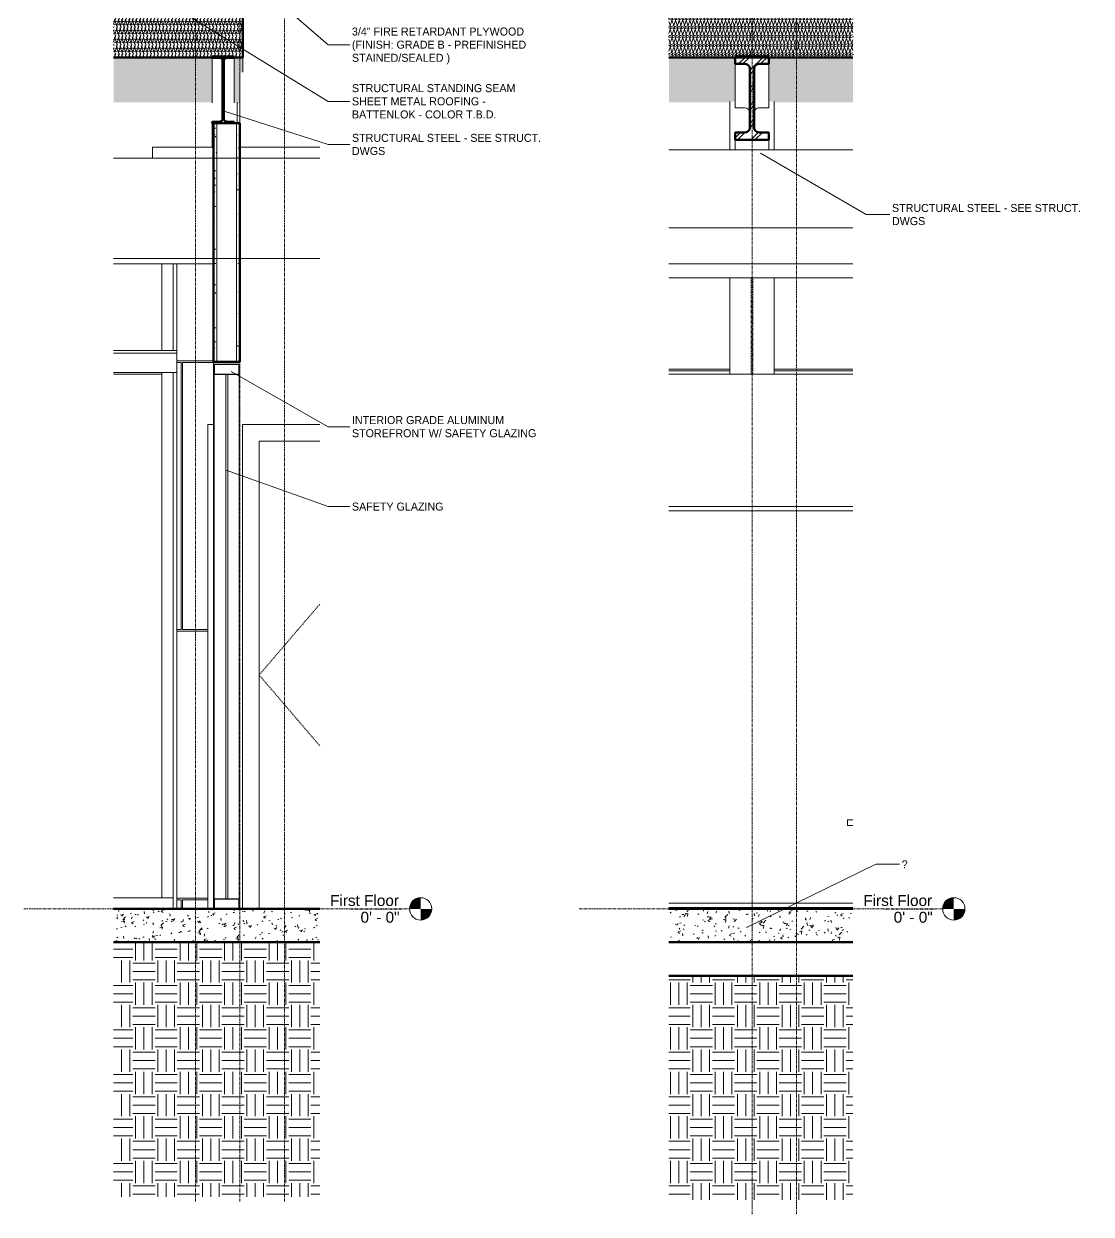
# Model space of a CAD drawing. Header units: inches. Extents: x -22111 to -21587, y -55 to 308.
# Drawn here: x -21890.5 to -21698.9, y -54.8 to 159 of the extents above; entities that cross this region are included whole.
import ezdxf

# ---------------------------------------------------------------- set-up
doc = ezdxf.new("R2010")
doc.units = ezdxf.units.IN
doc.header["$MEASUREMENT"] = 0
for name, pattern in [('Dash 1_16_', [0.125, 0.0625, -0.0625]), ('Grid Line 1_2_', [0.875, 0.5, -0.125, 0.125, -0.125]), ('Hidden 1_8_', [0.1875, 0.125, -0.0625])]:
    doc.linetypes.add(name, pattern=pattern)
for name, color, linetype, lineweight in [('A-ANNO-IDEN', 131, 'Continuous', 9), ('A-CLNG', 13, 'Continuous', 18), ('A-CLNG-PATT', 13, 'Continuous', 70), ('A-DOOR', 31, 'Continuous', 18), ('A-DOOR-FRAM', 31, 'Continuous', 9), ('A-FLOR', 192, 'Continuous', 18), ('A-FLOR-LEVL', 51, 'Continuous', 9), ('A-FLOR-PATT', 8, 'Continuous', 70), ('A-GLAZ-CURT', 52, 'Continuous', 9), ('A-GLAZ-CWMG', 51, 'Continuous', 9), ('A-WALL', 113, 'Continuous', 18), ('A-WALL-PATT', 111, 'Continuous', 70), ('C-TOPO', 7, 'Continuous', 9), ('I-FURN', 30, 'Continuous', 9), ('I-WALL', 2, 'Continuous', 18), ('M-HVAC-DUCT', 70, 'Continuous', 9), ('Q-SPCQ', 91, 'Continuous', 9), ('S-BEAM', 12, 'Continuous', 9), ('S-COLS', 52, 'Continuous', 9), ('S-GRID', 1, 'Continuous', 9)]:
    doc.layers.add(name, color=color, linetype=linetype, lineweight=lineweight)
doc.styles.add('Arial', font='arial.ttf', dxfattribs={"height": 1.967066})
doc.styles.add('Century Gothic', font='GOTHIC.TTF', dxfattribs={"height": 1.437112})
pattern_1 = [(0, (-27038.968, 67.247), (5.12, 1.28), [0.211, -3.629, 0.211, -3.629, -20.48]), (0, (-27038.968, 67.247), (5.12, 1.28), [-7.68, 0.211, -7.469, 0.211, -3.629, -8.96]), (0, (-27038.968, 67.247), (5.12, 1.28), [-19.2, 0.211, -2.349, 0.211, -6.189]), (120, (-27037.048, 67.887), (-3.66851252, 3.79405007), [0.211, -3.629, 0.211, -3.629, -20.48]), (120, (-27037.048, 67.887), (-3.66851252, 3.79405007), [-7.68, 0.211, -7.469, 0.211, -3.629, -8.96]), (120, (-27037.048, 67.887), (-3.66851252, 3.79405007), [-19.2, 0.211, -2.349, 0.211, -6.189]), (240, (-27036.408, 70.447), (-1.45148748, -5.07405007), [0.211, -3.629, 0.211, -3.629, -20.48]), (240, (-27036.408, 70.447), (-1.45148748, -5.07405007), [-7.68, 0.211, -7.469, 0.211, -3.629, -8.96]), (240, (-27036.408, 70.447), (-1.45148748, -5.07405007), [-19.2, 0.211, -2.349, 0.211, -6.189])]

# ---------------------------------------------------------------- blocks, each defined once
blk = doc.blocks.new('Struct_Xcel_Sports Complex_rvt-2-Wall Section - One Story - Parapet _ GL E-3')
at = {"layer": 'A-FLOR-PATT', "lineweight": 9}
h = blk.add_hatch(dxfattribs=at)
h.set_pattern_fill('FP_13', style=0, pattern_type=2)
h.set_pattern_definition([(50, (-27038.968, 67.247), (4.5907054, -0.4018678), [0.48, -5.28]), (355, (-27038.968, 67.247), (-0.887837, 4.8136977), [0.384, -4.224]), (100.451, (-27038.586, 67.214), (3.7019703, 4.4127226), [0.408, -4.487]), (46.184, (-27038.968, 68.527), (6.8306586, -1.059043), [0.72, -7.92]), (96.636, (-27038.399, 68.439), (5.981664, 6.234015), [0.612, -6.731]), (351.184, (-27038.968, 68.527), (5.982082, 6.233824), [0.576, -6.336]), (21, (-27038.328, 68.207), (3.820292, -2.5770996), [0.48, -5.28]), (326, (-27038.328, 68.207), (1.557207, 4.640587), [0.384, -4.224]), (71.451, (-27038.01, 67.993), (5.3771466, 2.0647033), [0.408, -4.487]), (37.5, (-27038.968, 67.247), (0.07797216, 2.1307863), [0.211, -3.962, 0.211, -4.077, -4.24]), (37.5, (-27038.968, 67.247), (0.07797216, 2.1307863), [-8.461, 0.211, -4.029]), (7.5, (-27038.968, 67.247), (1.683907, 2.5243905), [0.211, -2.234, 0.211, -3.866, -1.616]), (7.5, (-27038.968, 67.247), (1.683907, 2.5243905), [-6.522, 0.211, -1.405]), (327.5, (-27040.396, 67.247), (3.4165268, -0.1442966), [0.211, -1.389, 0.211, -4.781, -6.624]), (327.5, (-27040.396, 67.247), (3.4165268, -0.1442966), [-6.592, 0.211, -6.413]), (317.5, (-27041.036, 67.247), (3.7324632, 0.6407147), [0.211, -1.869, 0.211, -3.104, -4.704]), (317.5, (-27041.036, 67.247), (3.7324632, 0.6407147), [-5.395, 0.211, -4.493])])
h.paths.add_polyline_path([(-22785.06, -6), (-22785.06, 0), (-22822.07, 0), (-22822.07, -6)], flags=0)
at = {"layer": 'A-FLOR', "color": 250, "lineweight": 70}
for p, q in [((-22785.06, 0), (-22822.07, 0)), ((-22822.07, -6), (-22785.06, -6))]:
    blk.add_line(p, q, dxfattribs=at)
blk = doc.blocks.new('Girt_C - 8_D-1472944-Wall Section - One Story - Parapet _ GL E-3')
at = {"layer": 'S-BEAM'}
for p, q in [((-22810.7, 100.3), (-22822.07, 100.3)), ((-22810.7, 99.82), (-22822.07, 99.82)), ((-22822.07, 96.32), (-22810.7, 96.32))]:
    blk.add_line(p, q, dxfattribs=at)
blk = doc.blocks.new('W-Wide Flange - W12X19-1472862-Wall Section - One Story - Parapet _ GL E-3')
at = {"layer": 'S-BEAM'}
for p, q in [((-22799.89, 144.86), (-22799.89, 144.55)), ((-22799.89, 144.55), (-22799.89, 141.1))]:
    blk.add_line(p, q, dxfattribs=at)
blk = doc.blocks.new('W-Wide Flange - W12X16-1341241-Wall Section - One Story - Parapet _ GL E-3')
at = {"layer": 'S-BEAM'}
h = blk.add_hatch(dxfattribs=at)
h.set_pattern_fill('FP_12', color=256, style=0, pattern_type=2)
h.set_pattern_definition([(45, (-27038.968, 67.247), (-1.5839192, 1.5839192), []), (45, (-27038.968, 69.647), (-1.5839192, 1.5839192), [])])
h.paths.add_polyline_path([(-22803.56, 141.1), (-22800.4, 141.1), (-22800.4, 141.36), (-22801.73, 141.36), (-22801.85, 141.38), (-22801.97, 141.42), (-22802.07, 141.48), (-22802.16, 141.57), (-22802.23, 141.67), (-22802.27, 141.79), (-22802.28, 141.91), (-22802.28, 152.3), (-22802.27, 152.42), (-22802.23, 152.53), (-22802.16, 152.64), (-22802.07, 152.72), (-22801.97, 152.79), (-22801.85, 152.83), (-22801.73, 152.84), (-22800.4, 152.84), (-22800.4, 153.11), (-22804.39, 153.11), (-22804.39, 152.84), (-22803.05, 152.84), (-22802.93, 152.83), (-22802.81, 152.79), (-22802.71, 152.72), (-22802.62, 152.64), (-22802.55, 152.53), (-22802.51, 152.42), (-22802.5, 152.3), (-22802.5, 141.91), (-22802.51, 141.79), (-22802.55, 141.67), (-22802.62, 141.57), (-22802.71, 141.48), (-22802.81, 141.42), (-22802.93, 141.38), (-22803.05, 141.36), (-22804.39, 141.36), (-22804.39, 141.1)], flags=0)
at = {"layer": 'S-BEAM', "lineweight": 50}
for p, q in [((-22800.4, 153.11), (-22804.39, 153.11)), ((-22804.39, 153.11), (-22804.39, 152.84)), ((-22804.39, 152.84), (-22803.05, 152.84)), ((-22802.5, 152.3), (-22802.5, 141.91)), ((-22802.28, 141.91), (-22802.28, 152.3)), ((-22801.73, 152.84), (-22800.4, 152.84)), ((-22800.4, 152.84), (-22800.4, 153.11)), ((-22803.05, 141.36), (-22804.39, 141.36)), ((-22804.39, 141.36), (-22804.39, 141.1)), ((-22800.4, 141.36), (-22801.73, 141.36)), ((-22800.4, 141.1), (-22800.4, 141.36)), ((-22804.39, 141.1), (-22800.4, 141.1))]:
    blk.add_line(p, q, dxfattribs=at)
at = {"layer": 'S-BEAM'}
for p, q in [((-22804.39, 144.78), (-22804.39, 152.84)), ((-22800.4, 144.78), (-22800.4, 152.84)), ((-22804.39, 136.82), (-22804.39, 141.1))]:
    blk.add_line(p, q, dxfattribs=at)
at = {"layer": 'S-BEAM', "lineweight": 50, "flags": 128}
for points in [[(-22803.05, 152.84), (-22802.93, 152.83), (-22802.81, 152.79), (-22802.71, 152.72), (-22802.62, 152.64), (-22802.55, 152.53), (-22802.51, 152.42), (-22802.5, 152.3)], [(-22802.28, 152.3), (-22802.27, 152.42), (-22802.23, 152.53), (-22802.16, 152.64), (-22802.07, 152.72), (-22801.97, 152.79), (-22801.85, 152.83), (-22801.73, 152.84)], [(-22802.5, 141.91), (-22802.51, 141.79), (-22802.55, 141.67), (-22802.62, 141.57), (-22802.71, 141.48), (-22802.81, 141.42), (-22802.93, 141.38), (-22803.05, 141.36)], [(-22801.73, 141.36), (-22801.85, 141.38), (-22801.97, 141.42), (-22802.07, 141.48), (-22802.16, 141.57), (-22802.23, 141.67), (-22802.27, 141.79), (-22802.28, 141.91)]]:
    blk.add_lwpolyline(points, dxfattribs=at)
blk = doc.blocks.new('Rectangular Mullion - Exterior 2_ x 4_5_-1354580-Wall Section - One Story - Parapet _ GL E-3')
at = {"layer": 'A-GLAZ-CWMG'}
for q in [(-22822.07, 2), (-22811.39, 0)]:
    blk.add_line((-22811.39, 2), q, dxfattribs=at)
blk = doc.blocks.new('Rectangular Mullion - Exterior 2_ x 4_5_-1142379-Wall Section - One Story - Parapet _ GL E-3')
at = {"layer": 'A-GLAZ-CWMG'}
for p, q in [((-22813.39, 96.32), (-22813.39, 2)), ((-22811.39, 2), (-22811.39, 96.32)), ((-22811.39, 2), (-22813.39, 2))]:
    blk.add_line(p, q, dxfattribs=at)
blk = doc.blocks.new('Rectangular Mullion - Exterior 2_ x 4_5_-1142380-Wall Section - One Story - Parapet _ GL E-3')
at = {"layer": 'A-GLAZ-CWMG'}
for p, q in [((-22813.39, 115.82), (-22813.39, 100.3)), ((-22811.39, 100.3), (-22811.39, 115.82))]:
    blk.add_line(p, q, dxfattribs=at)
blk = doc.blocks.new('Rectangular Mullion - Exterior 2_ x 4_5_-1354582-Wall Section - One Story - Parapet _ GL E-3')
at = {"layer": 'A-GLAZ-CWMG'}
for p in [(-22813.39, 96.32), (-22822.07, 96)]:
    blk.add_line(p, (-22813.39, 96), dxfattribs=at)
blk = doc.blocks.new('Rectangular Mullion - Interior 1_75_ x 4_5_-1214729-Wall Section - One Story - Parapet _ GL E-3')
at = {"layer": 'A-GLAZ-CWMG', "lineweight": 30}
for p, q in [((-22799.52, 97.75), (-22804.02, 97.75)), ((-22804.02, 97.75), (-22804.02, 96)), ((-22799.52, 96), (-22799.52, 97.75)), ((-22804.02, 96), (-22799.52, 96))]:
    blk.add_line(p, q, dxfattribs=at)
blk = doc.blocks.new('Rectangular Mullion - Interior 1_75_ x 4_5_-1220285-Wall Section - One Story - Parapet _ GL E-3')
at = {"layer": 'A-GLAZ-CWMG'}
for p, q in [((-22804.02, 96), (-22804.02, 1.75)), ((-22799.52, 96), (-22799.52, 1.75))]:
    blk.add_line(p, q, dxfattribs=at)
blk = doc.blocks.new('Single-Flush - 36_ x 84_-1318898-Wall Section - One Story - Parapet _ GL E-3')
at = {"layer": 'A-DOOR', "linetype": 'Dash 1_16_', "lineweight": 9}
for p in [(-22785.06, 54.71), (-22785.06, 29.29)]:
    blk.add_line(p, (-22795.95, 42), dxfattribs=at)
at = {"layer": 'A-DOOR-FRAM'}
for p, q in [((-22785.06, 87), (-22798.95, 87)), ((-22798.95, 87), (-22798.95, 0)), ((-22795.95, 0), (-22795.95, 84)), ((-22795.95, 84), (-22785.06, 84))]:
    blk.add_line(p, q, dxfattribs=at)
blk = doc.blocks.new('System Panel - Interior Glazing-1220306-Wall Section - One Story - Parapet _ GL E-3')
at = {"layer": 'A-GLAZ-CURT', "lineweight": 18}
for p, q in [((-22801.58, 96), (-22801.95, 96)), ((-22801.95, 96), (-22801.95, 1.75)), ((-22801.58, 1.75), (-22801.58, 96)), ((-22801.95, 1.75), (-22801.58, 1.75))]:
    blk.add_line(p, q, dxfattribs=at)
blk = doc.blocks.new('Rectangular Mullion - Interior 1_75_ x 4_5_-1314717-Wall Section - One Story - Parapet _ GL E-3')
at = {"layer": 'A-GLAZ-CWMG', "lineweight": 30}
for p, q in [((-22799.52, 1.75), (-22804.02, 1.75)), ((-22804.02, 1.75), (-22804.02, 0)), ((-22804.02, 0), (-22799.52, 0)), ((-22799.52, 0), (-22799.52, 1.75))]:
    blk.add_line(p, q, dxfattribs=at)
blk = doc.blocks.new('Single-Flush - 36_ x 84_-1318930-Wall Section - One Story - Parapet _ GL E-3')
at = {"layer": 'A-DOOR-FRAM'}
for p, q in [((-22805.14, 0), (-22805.14, 87)), ((-22805.14, 87), (-22804.14, 87))]:
    blk.add_line(p, q, dxfattribs=at)
blk = doc.blocks.new('Furniture 5 - Furniture 1-2367-Wall Section - One Story - Parapet - Exposed Structure _2_')
at = {"layer": 'I-FURN', "color": 7}
for p, q in [((-25674.27, 16), (-25673.28, 16)), ((-25674.27, 16), (-25674.27, 15)), ((-25673.28, 15), (-25674.27, 15))]:
    blk.add_line(p, q, dxfattribs=at)
blk = doc.blocks.new('Bradley-Washroom_Accessories-Mirrors-780_Custom - Bradley-Washroom_Accessories-Mirrors-780_Custom-177612-Wall Section - One Story - Parapet - Exposed Structure _2_')
at = {"layer": 'Q-SPCQ', "color": 7}
for p, q in [((-25673.28, 72.25), (-25706.32, 72.25)), ((-25706.32, 71.5), (-25673.28, 71.5)), ((-25673.28, 1), (-25706.32, 1)), ((-25706.32, 0.25), (-25673.28, 0.25))]:
    blk.add_line(p, q, dxfattribs=at)
blk = doc.blocks.new('Locker Rooms and Restrooms_rvt-3-Wall Section - One Story - Parapet - Exposed Structure _2_')
at = {"layer": 'A-FLOR', "color": 250, "lineweight": 70}
for p, q in [((-25673.28, 0), (-25706.32, 0)), ((-25706.32, -12), (-25673.28, -12))]:
    blk.add_line(p, q, dxfattribs=at)
at = {"layer": 'I-WALL', "color": 10}
blk.add_line((-25673.28, 96), (-25706.32, 96), dxfattribs=at)
at = {"color": 10, "lineweight": 18}
for name in ['Bradley-Washroom_Accessories-Mirrors-780_Custom - Bradley-Washroom_Accessories-Mirrors-780_Custom-177612-Wall Section - One Story - Parapet - Exposed Structure _2_', 'Furniture 5 - Furniture 1-2367-Wall Section - One Story - Parapet - Exposed Structure _2_']:
    blk.add_blockref(name, (0, 0), dxfattribs=at)
blk = doc.blocks.new('Struct_Xcel_Sports Complex_rvt-3-Wall Section - One Story - Parapet - Exposed Structure _2_')
at = {"layer": 'A-FLOR-PATT', "lineweight": 9}
h = blk.add_hatch(dxfattribs=at)
h.set_pattern_fill('FP_20', style=0, pattern_type=2)
h.set_pattern_definition([(50, (-30022.901, 67.247), (4.5907054, -0.4018678), [0.48, -5.28]), (355, (-30022.901, 67.247), (-0.887837, 4.8136977), [0.384, -4.224]), (100.451, (-30022.518, 67.214), (3.7019703, 4.4127226), [0.408, -4.487]), (46.184, (-30022.901, 68.527), (6.8306586, -1.059043), [0.72, -7.92]), (96.636, (-30022.332, 68.439), (5.981664, 6.234015), [0.612, -6.731]), (351.184, (-30022.901, 68.527), (5.982082, 6.233824), [0.576, -6.336]), (21, (-30022.261, 68.207), (3.820292, -2.5770996), [0.48, -5.28]), (326, (-30022.261, 68.207), (1.557207, 4.640587), [0.384, -4.224]), (71.451, (-30021.942, 67.993), (5.3771466, 2.0647033), [0.408, -4.487]), (37.5, (-30022.901, 67.247), (0.07797216, 2.1307863), [0.211, -3.962, 0.211, -4.077, -4.24]), (37.5, (-30022.901, 67.247), (0.07797216, 2.1307863), [-8.461, 0.211, -4.029]), (7.5, (-30022.901, 67.247), (1.683907, 2.5243905), [0.211, -2.234, 0.211, -3.866, -1.616]), (7.5, (-30022.901, 67.247), (1.683907, 2.5243905), [-6.522, 0.211, -1.405]), (327.5, (-30024.328, 67.247), (3.4165268, -0.1442966), [0.211, -1.389, 0.211, -4.781, -6.624]), (327.5, (-30024.328, 67.247), (3.4165268, -0.1442966), [-6.592, 0.211, -6.413]), (317.5, (-30024.968, 67.247), (3.7324632, 0.6407147), [0.211, -1.869, 0.211, -3.104, -4.704]), (317.5, (-30024.968, 67.247), (3.7324632, 0.6407147), [-5.395, 0.211, -4.493])])
h.paths.add_polyline_path([(-25673.28, -6), (-25673.28, 0), (-25706.32, 0), (-25706.32, -6)], flags=0)
at = {"layer": 'A-FLOR', "color": 250, "lineweight": 70}
for p, q in [((-25673.28, 0), (-25706.32, 0)), ((-25706.32, -6), (-25673.28, -6))]:
    blk.add_line(p, q, dxfattribs=at)
blk = doc.blocks.new('W-Wide Flange-Column - B2_F-1401326-Wall Section - One Story - Parapet - Exposed Structure _2_')
at = {"layer": 'S-COLS'}
for p, q in [((-25695.39, 145), (-25695.39, 136.32)), ((-25687.39, 145), (-25687.39, 136.32)), ((-25695.39, 113.32), (-25695.39, 96)), ((-25687.39, 113.32), (-25687.39, 96))]:
    blk.add_line(p, q, dxfattribs=at)
at = {"layer": 'S-COLS', "linetype": 'Hidden 1_8_'}
for p, q in [((-25691.55, 96), (-25691.55, 113.32)), ((-25691.23, 113.32), (-25691.23, 96))]:
    blk.add_line(p, q, dxfattribs=at)
blk = doc.blocks.new('W-Wide Flange - 1_-3_ deep-1401343-Wall Section - One Story - Parapet - Exposed Structure _2_')
at = {"layer": 'S-BEAM'}
h = blk.add_hatch(dxfattribs=at)
h.set_pattern_fill('FP_15', color=256, style=0, pattern_type=2)
h.set_pattern_definition([(45, (-30022.901, 67.247), (-1.5839192, 1.5839192), []), (45, (-30022.901, 69.647), (-1.5839192, 1.5839192), [])])
h.paths.add_polyline_path([(-25688.39, 138.1), (-25688.39, 139.46), (-25690.13, 139.46), (-25690.32, 139.48), (-25690.51, 139.55), (-25690.68, 139.65), (-25690.82, 139.79), (-25690.93, 139.96), (-25690.99, 140.15), (-25691.02, 140.35), (-25691.02, 150.86), (-25690.99, 151.07), (-25690.93, 151.24), (-25690.82, 151.41), (-25690.68, 151.55), (-25690.51, 151.66), (-25690.32, 151.73), (-25690.13, 151.75), (-25688.39, 151.75), (-25688.39, 153.11), (-25694.39, 153.11), (-25694.39, 151.75), (-25692.66, 151.75), (-25692.46, 151.73), (-25692.27, 151.66), (-25692.1, 151.55), (-25691.96, 151.41), (-25691.85, 151.24), (-25691.79, 151.06), (-25691.77, 150.86), (-25691.77, 140.35), (-25691.79, 140.15), (-25691.87, 139.94), (-25691.96, 139.79), (-25692.1, 139.65), (-25692.27, 139.55), (-25692.46, 139.48), (-25692.66, 139.46), (-25694.39, 139.46), (-25694.39, 138.1), (-25689.8, 138.1)], flags=0)
at = {"layer": 'S-BEAM', "lineweight": 50}
for p, q in [((-25688.39, 153.11), (-25694.39, 153.11)), ((-25694.39, 153.11), (-25694.39, 151.75)), ((-25688.39, 151.75), (-25688.39, 153.11)), ((-25694.39, 151.75), (-25692.66, 151.75)), ((-25691.77, 150.86), (-25691.77, 140.35)), ((-25691.02, 140.35), (-25691.02, 150.86)), ((-25690.13, 151.75), (-25688.39, 151.75)), ((-25692.66, 139.46), (-25694.39, 139.46)), ((-25694.39, 139.46), (-25694.39, 138.1)), ((-25688.39, 139.46), (-25690.13, 139.46)), ((-25688.39, 138.1), (-25688.39, 139.46)), ((-25694.39, 138.1), (-25688.39, 138.1))]:
    blk.add_line(p, q, dxfattribs=at)
at = {"layer": 'S-BEAM'}
for p, q in [((-25694.39, 143.85), (-25694.39, 151.75)), ((-25688.39, 143.85), (-25688.39, 151.75)), ((-25692.66, 143.85), (-25694.39, 143.85)), ((-25688.39, 143.85), (-25690.13, 143.85)), ((-25694.39, 136.32), (-25694.39, 138.1)), ((-25688.39, 136.32), (-25688.39, 138.1))]:
    blk.add_line(p, q, dxfattribs=at)
at = {"layer": 'S-BEAM', "lineweight": 50, "flags": 128}
for points in [[(-25692.66, 151.75), (-25692.46, 151.73), (-25692.27, 151.66), (-25692.1, 151.55), (-25691.96, 151.41), (-25691.85, 151.24), (-25691.79, 151.06), (-25691.77, 150.86)], [(-25691.02, 150.86), (-25690.99, 151.06), (-25690.93, 151.24), (-25690.82, 151.41), (-25690.68, 151.55), (-25690.51, 151.66), (-25690.32, 151.73), (-25690.13, 151.75)], [(-25691.77, 140.35), (-25691.79, 140.15), (-25691.85, 139.96), (-25691.96, 139.79), (-25692.1, 139.65), (-25692.27, 139.55), (-25692.46, 139.48), (-25692.66, 139.46)], [(-25690.13, 139.46), (-25690.32, 139.48), (-25690.51, 139.55), (-25690.68, 139.65), (-25690.82, 139.79), (-25690.93, 139.96), (-25690.99, 140.15), (-25691.02, 140.35)]]:
    blk.add_lwpolyline(points, dxfattribs=at)
at = {"layer": 'S-BEAM'}
for centre, major_axis, start_param, end_param in [((-25692.66, 142.96), (-0.89, 0), 3.141593, 4.712389), ((-25690.13, 142.96), (0.89, 0), 1.570796, 3.141593)]:
    blk.add_ellipse(centre, major_axis=major_axis, ratio=0.999133, start_param=start_param, end_param=end_param, dxfattribs=at)
blk = doc.blocks.new('Level - Level Head - Circle-15001-Wall Section - One Story - Parapet _ GL E-3')
at = {"layer": 'A-FLOR-LEVL'}
h = blk.add_hatch(color=256, dxfattribs=at)
edge = h.paths.add_edge_path(flags=0)
edge.add_line((-22766.95, 0), (-22768.95, 0))
edge.add_arc((-22766.95, 0), 2, 90, 180, ccw=False)
edge.add_line((-22766.95, 2), (-22766.95, 0))
h = blk.add_hatch(color=256, dxfattribs=at)
edge = h.paths.add_edge_path(flags=0)
edge.add_line((-22766.95, -2), (-22766.95, 0))
edge.add_line((-22766.95, 0), (-22764.95, 0))
edge.add_arc((-22766.95, 0), 2, 270, 360, ccw=False)
blk.add_circle((-22766.95, 0), 2, dxfattribs=at)
blk = doc.blocks.new('Level - Level Head - Circle-15001-Wall Section - One Story - Parapet - Exposed Structure _2_')
at = {"layer": 'A-FLOR-LEVL'}
h = blk.add_hatch(color=256, dxfattribs=at)
edge = h.paths.add_edge_path(flags=0)
edge.add_line((-25655.16, 0), (-25657.16, 0))
edge.add_arc((-25655.16, 0), 2, 90, 180, ccw=False)
edge.add_line((-25655.16, 2), (-25655.16, 0))
h = blk.add_hatch(color=256, dxfattribs=at)
edge = h.paths.add_edge_path(flags=0)
edge.add_line((-25655.16, -2), (-25655.16, 0))
edge.add_line((-25655.16, 0), (-25653.16, 0))
edge.add_arc((-25655.16, 0), 2, 270, 360, ccw=False)
blk.add_circle((-25655.16, 0), 2, dxfattribs=at)

msp = doc.modelspace()

# ---------------------------------------------------------------- hatches: boundary and pattern name
at = {"layer": 'A-CLNG-PATT', "lineweight": 9}
h = msp.add_hatch(dxfattribs=at)
h.set_pattern_fill('FP_11', color=256, style=0, pattern_type=2)
h.set_pattern_definition([(161.57, (-27038.888, 67.327), (-0.6397287956, 0.000260972), [0, -4.554, 0.506, 0]), (18.43, (-27039.048, 67.327), (-0.6397287956, -0.000260972), [0, -4.554, 0.506, 0]), (108.43, (-27038.888, 67.327), (0.320200546, -1.599823931), [1.518, -3.542]), (71.57, (-27039.048, 67.327), (0.320200546, 1.599823931), [1.518, -3.542])])
h.paths.add_polyline_path([(-21874.39148, 152.92201), (-21851.21572, 152.92201), (-21851.21572, 164.05666), (-21874.39148, 164.05666), (-21874.39148, 153.0827)], flags=0)
h = msp.add_hatch(dxfattribs=at)
h.set_pattern_fill('FP_19', color=256, style=0, pattern_type=2)
h.set_pattern_definition([(161.57, (-30022.821, 67.327), (-0.6397287956, 0.0002609723), [0, -4.554, 0.506, 0]), (18.43, (-30022.981, 67.327), (-0.6397287956, -0.0002609723), [0, -4.554, 0.506, 0]), (108.43, (-30022.821, 67.327), (0.320200546, -1.599823931), [1.518, -3.542]), (71.57, (-30022.981, 67.327), (0.320200546, 1.599823931), [1.518, -3.542])])
h.paths.add_polyline_path([(-21774.71521, 152.92201), (-21741.67121, 152.92201), (-21741.67121, 164.05666), (-21774.71521, 164.05666), (-21774.71521, 153.51949)], flags=0)
at = {"layer": 'A-CLNG-PATT', "lineweight": 5}
h = msp.add_hatch(color=256, dxfattribs=at)
h.paths.add_polyline_path([(-21851.71572, 144.67524), (-21851.71572, 150.26118), (-21851.21572, 150.26118), (-21851.21572, 152.92201), (-21852.72072, 152.92201), (-21852.72072, 144.86165), (-21852.21572, 144.86165), (-21852.21572, 144.67524)], flags=0)
h.paths.add_polyline_path([(-21856.71072, 144.86165), (-21856.71072, 152.92201), (-21874.39148, 152.92201), (-21874.39148, 144.86165)], flags=0)
h = msp.add_hatch(color=256, dxfattribs=at)
h.paths.add_polyline_path([(-21763.78345, 144.86165), (-21763.78345, 144.99816), (-21762.78345, 144.99816), (-21762.78345, 152.92201), (-21774.71521, 152.92201), (-21774.71521, 144.86165), (-21766.45421, 144.86165)], flags=0)
h.paths.add_polyline_path([(-21741.67121, 144.86165), (-21741.67121, 152.92201), (-21756.78345, 152.92201), (-21756.78345, 144.99816), (-21755.78345, 144.99816), (-21755.78345, 144.86165)], flags=0)
at = {"layer": 'A-WALL-PATT', "lineweight": 9}
h = msp.add_hatch(dxfattribs=at)
h.set_pattern_fill('FP_7', color=256, style=0, pattern_type=2)
h.set_pattern_definition([(90, (-23551.19, 677.25), (-193, -193), [48, -145]), (180, (-23551.19, 677.25), (-2e-14, -193), [96.25, -96.75]), (270, (-23647.44, 725.25), (-193, -193), [48, -145]), (180, (-23551.19, 725.25), (-2e-14, -193), [96.25, -96.75]), (270, (-23647.69, 725.25), (-193, -193), [48, -145]), (180, (-23647.69, 725.25), (-2e-14, -193), [96.25, -96.75]), (90, (-23743.94, 677.25), (-193, -193), [48, -145]), (180, (-23647.69, 677.25), (-2e-14, -193), [96.25, -96.75]), (90, (-23599.19, 725.5), (-193, -193), [48, -145]), (180, (-23550.94, 725.5), (-2e-14, -193), [48.25, -144.75]), (180, (-23550.94, 773.5), (-2e-14, -193), [48.25, -144.75]), (90, (-23695.69, 725.5), (-193, -193), [48, -145]), (180, (-23599.44, 725.5), (-2e-14, -193), [96.25, -96.75]), (270, (-23599.44, 773.5), (-193, -193), [48, -145]), (180, (-23599.44, 773.5), (-2e-14, -193), [96.25, -96.75]), (180, (-23695.94, 725.5), (-2e-14, -193), [48, -145]), (270, (-23695.94, 773.5), (-193, -193), [48, -145]), (180, (-23695.94, 773.5), (-2e-14, -193), [48, -145]), (90, (-23551.19, 773.75), (-193, -193), [48, -145]), (180, (-23551.19, 773.75), (-2e-14, -193), [96.25, -96.75]), (270, (-23647.44, 821.75), (-193, -193), [48, -145]), (180, (-23551.19, 821.75), (-2e-14, -193), [96.25, -96.75]), (270, (-23647.69, 821.75), (-193, -193), [48, -145]), (180, (-23647.69, 821.75), (-2e-14, -193), [96.25, -96.75]), (270, (-23743.94, 821.75), (-193, -193), [48, -145]), (180, (-23647.69, 773.75), (-2e-14, -193), [96.25, -96.75]), (90, (-23599.19, 822), (-193, -193), [48, -145]), (180, (-23550.94, 822), (-2e-14, -193), [48.25, -144.75]), (180, (-23550.94, 870), (-2e-14, -193), [48.25, -144.75]), (90, (-23695.69, 822), (-193, -193), [48, -145]), (180, (-23599.44, 822), (-2e-14, -193), [96.25, -96.75]), (270, (-23599.44, 870), (-193, -193), [48, -145]), (180, (-23599.44, 870), (-2e-14, -193), [96.25, -96.75]), (180, (-23695.94, 822), (-2e-14, -193), [48, -145]), (270, (-23695.94, 870), (-193, -193), [48, -145]), (180, (-23695.94, 870), (-2e-14, -193), [48, -145])])
h.paths.add_polyline_path([(-21863.02822, 0), (-21857.46572, 0), (-21857.46572, 87), (-21856.46572, 87), (-21856.46572, 115.82032), (-21863.02822, 115.82032), (-21863.02822, 30.2127)], flags=0)
h.paths.add_polyline_path([(-21852.21572, 141.09921), (-21851.71572, 141.09921), (-21851.71572, 144.67524), (-21852.21572, 144.67524), (-21852.21572, 142.84353)], flags=0)
h.paths.add_polyline_path([(-21837.38748, 185.52017), (-21837.38748, 185.65038), (-21850.96572, 186.21614), (-21850.96572, 186.08593), (-21846.63848, 185.90563)], flags=0)
h = msp.add_hatch(dxfattribs=at)
h.set_pattern_fill('FP_9', color=256, style=0, pattern_type=2)
h.set_pattern_definition(pattern_1)
h.paths.add_polyline_path([(-21855.84072, 98.25), (-21855.84072, 141.09921), (-21856.46572, 141.09921), (-21856.46572, 98.25)], flags=0)
h = msp.add_hatch(dxfattribs=at)
h.set_pattern_fill('FP_9', color=256, style=0, pattern_type=2)
h.set_pattern_definition(pattern_1)
h.paths.add_polyline_path([(-21852.34072, 98.25), (-21851.71572, 98.25), (-21851.71572, 141.09921), (-21852.34072, 141.09921), (-21852.34072, 112.12603)], flags=0)
h = msp.add_hatch(dxfattribs=at)
h.set_pattern_fill('FP_18', color=256, style=0, pattern_type=2)
h.set_pattern_definition([(0, (-29604.25, 0.25), (-193, 193), [48, -145]), (90, (-29604.25, 0.25), (-193, 1e-14), [96.25, -96.75]), (180, (-29556.25, 96.5), (-193, 193), [48, -145]), (90, (-29556.25, 0.25), (-193, 1e-14), [96.25, -96.75]), (180, (-29556.25, 96.75), (-193, 193), [48, -145]), (90, (-29556.25, 96.75), (-193, 1e-14), [96.25, -96.75]), (0, (-29604.25, 193), (-193, 193), [48, -145]), (90, (-29604.25, 96.75), (-193, 1e-14), [96.25, -96.75]), (0, (-29556, 48.25), (-193, 193), [48, -145]), (90, (-29556, 0), (-193, 1e-14), [48.25, -144.75]), (90, (-29508, 0), (-193, 1e-14), [48.25, -144.75]), (0, (-29556, 144.75), (-193, 193), [48, -145]), (90, (-29556, 48.5), (-193, 1e-14), [96.25, -96.75]), (180, (-29508, 48.5), (-193, 193), [48, -145]), (90, (-29508, 48.5), (-193, 1e-14), [96.25, -96.75]), (90, (-29556, 145), (-193, 1e-14), [48, -145]), (180, (-29508, 145), (-193, 193), [48, -145]), (90, (-29508, 145), (-193, 1e-14), [48, -145]), (0, (-29507.75, 0.25), (-193, 193), [48, -145]), (90, (-29507.75, 0.25), (-193, 1e-14), [96.25, -96.75]), (180, (-29459.75, 96.5), (-193, 193), [48, -145]), (90, (-29459.75, 0.25), (-193, 1e-14), [96.25, -96.75]), (180, (-29459.75, 96.75), (-193, 193), [48, -145]), (90, (-29459.75, 96.75), (-193, 1e-14), [96.25, -96.75]), (180, (-29459.75, 193), (-193, 193), [48, -145]), (90, (-29507.75, 96.75), (-193, 1e-14), [96.25, -96.75]), (0, (-29459.5, 48.25), (-193, 193), [48, -145]), (90, (-29459.5, 0), (-193, 1e-14), [48.25, -144.75]), (90, (-29411.5, 0), (-193, 1e-14), [48.25, -144.75]), (0, (-29459.5, 144.75), (-193, 193), [48, -145]), (90, (-29459.5, 48.5), (-193, 1e-14), [96.25, -96.75]), (180, (-29411.5, 48.5), (-193, 193), [48, -145]), (90, (-29411.5, 48.5), (-193, 1e-14), [96.25, -96.75]), (90, (-29459.5, 145), (-193, 1e-14), [48, -145]), (180, (-29411.5, 145), (-193, 193), [48, -145]), (90, (-29411.5, 145), (-193, 1e-14), [48, -145])])
h.paths.add_polyline_path([(-21741.67121, 96), (-21741.67121, 113.32032), (-21755.78345, 113.32032), (-21755.78345, 96), (-21742.92525, 96)], flags=0)
h.paths.add_polyline_path([(-21774.71521, 96), (-21763.78345, 96), (-21763.78345, 113.32032), (-21774.71521, 113.32032), (-21774.71521, 104.52136)], flags=0)
at = {"layer": 'C-TOPO'}
h = msp.add_hatch(dxfattribs=at)
h.set_pattern_fill('FP_6', color=256, style=0, pattern_type=2)
h.set_pattern_definition([(0, (-27038.968, 67.247), (4, 4), [4, -4]), (0, (-27038.968, 68.747), (4, 4), [4, -4]), (0, (-27038.968, 70.247), (4, 4), [4, -4]), (90, (-27038.468, 70.747), (-4, 4), [4, -4]), (90, (-27036.968, 70.747), (-4, 4), [4, -4]), (90, (-27035.468, 70.747), (-4, 4), [4, -4])])
h.paths.add_polyline_path([(-21874.39148, -51.70064), (-21837.38748, -51.70064), (-21837.38748, -6), (-21874.39148, -6), (-21874.39148, -39.17435)], flags=0)
h = msp.add_hatch(dxfattribs=at)
h.set_pattern_fill('FP_16', color=256, style=0, pattern_type=2)
h.set_pattern_definition([(0, (-30022.901, 67.247), (4, 4), [4, -4]), (0, (-30022.901, 68.747), (4, 4), [4, -4]), (0, (-30022.901, 70.247), (4, 4), [4, -4]), (90, (-30022.401, 70.747), (-4, 4), [4, -4]), (90, (-30020.901, 70.747), (-4, 4), [4, -4]), (90, (-30019.401, 70.747), (-4, 4), [4, -4])])
h.paths.add_polyline_path([(-21742.92525, -52.27264), (-21741.67121, -52.27264), (-21741.67121, -12), (-21774.71521, -12), (-21774.71521, -52.27264)], flags=0)

# ---------------------------------------------------------------- linework, layer by layer
at = {"layer": 'A-ANNO-IDEN', "color": 153}
for p, q in [((-21851.20738, 168.50121), (-21835.85239, 155.15282)), ((-21869.24834, 165.52021), (-21835.85239, 144.98522)), ((-21835.85239, 155.15282), (-21831.60849, 155.15282)), ((-21854.75471, 143.31504), (-21835.85239, 137.27579)), ((-21835.85239, 144.98522), (-21831.60849, 144.98522)), ((-21835.85239, 137.27579), (-21831.60849, 137.27579)), ((-21758.26135, 135.72718), (-21739.2996, 124.68312)), ((-21739.2996, 124.68312), (-21734.65691, 124.68312)), ((-21853.31657, 96.49892), (-21835.85239, 86.58893)), ((-21835.85239, 86.58893), (-21831.60849, 86.58893)), ((-21854.16139, 78.78869), (-21835.85239, 72.26718)), ((-21835.85239, 72.26718), (-21831.60849, 72.26718)), ((-21737.5496, 8.02392), (-21732.90691, 8.02392))]:
    msp.add_line(p, q, dxfattribs=at)
at = {"layer": 'A-CLNG', "lineweight": 70}
for p, q in [((-21851.21572, 152.92201), (-21851.21572, 163.1183)), ((-21874.39148, 152.92201), (-21851.21572, 152.92201)), ((-21774.71521, 152.92201), (-21741.67121, 152.92201))]:
    msp.add_line(p, q, dxfattribs=at)
at = {"layer": 'A-CLNG'}
msp.add_line((-21851.21572, 150.26118), (-21851.21572, 152.92201), dxfattribs=at)
at = {"layer": 'A-WALL'}
for p, q in [((-21855.84072, 141.09921), (-21855.84072, 98.25)), ((-21852.34072, 141.09921), (-21852.34072, 98.25)), ((-21863.02822, 115.82032), (-21863.02822, 0))]:
    msp.add_line(p, q, dxfattribs=at)
at = {"layer": 'I-WALL'}
for p, q in [((-21851.71572, 150.26118), (-21851.71572, 141.09921)), ((-21856.46572, 0), (-21856.46572, 98.25))]:
    msp.add_line(p, q, dxfattribs=at)
at = {"layer": 'I-WALL', "lineweight": 70}
for p, q in [((-21851.71572, 141.09921), (-21856.46572, 141.09921)), ((-21856.46572, 141.09921), (-21856.46572, 98.25)), ((-21851.71572, 98.25), (-21851.71572, 141.09921)), ((-21856.46572, 98.25), (-21851.71572, 98.25))]:
    msp.add_line(p, q, dxfattribs=at)
at = {"layer": 'M-HVAC-DUCT'}
for p, q in [((-21837.38748, 134.82032), (-21874.39148, 134.82032)), ((-21867.39914, 134.82032), (-21867.39914, 136.82032)), ((-21867.39914, 136.82032), (-21856.46572, 136.82032)), ((-21851.71572, 136.82032), (-21837.38748, 136.82032)), ((-21741.67121, 136.32032), (-21774.71521, 136.32032)), ((-21774.71521, 122.32032), (-21741.67121, 122.32032)), ((-21874.39148, 116.82032), (-21837.38748, 116.82032)), ((-21856.46572, 115.82032), (-21874.39148, 115.82032)), ((-21741.67121, 115.82032), (-21774.71521, 115.82032)), ((-21741.67121, 113.32032), (-21774.71521, 113.32032))]:
    msp.add_line(p, q, dxfattribs=at)
at = {"layer": 'S-GRID', "linetype": 'Grid Line 1_2_'}
for p, q in [((-21859.71572, -52.57548), (-21859.71572, 299.953)), ((-21851.71572, -52.57548), (-21851.71572, 294.75765)), ((-21851.71572, -52.57548), (-21851.71572, 285.15412)), ((-21843.71572, -52.57548), (-21843.71572, 279.80134)), ((-21759.78345, -54.83529), (-21759.78345, 277.43968)), ((-21759.78345, -54.83529), (-21759.78345, 277.43968)), ((-21751.78345, -54.83529), (-21751.78345, 277.43968))]:
    msp.add_line(p, q, dxfattribs=at)

# ---------------------------------------------------------------- block references
at = {"layer": 'A-DOOR'}
for name in ['Single-Flush - 36_ x 84_-1318930-Wall Section - One Story - Parapet _ GL E-3', 'Single-Flush - 36_ x 84_-1318898-Wall Section - One Story - Parapet _ GL E-3']:
    msp.add_blockref(name, (947.6745, 0), dxfattribs=at)
at = {"layer": 'A-FLOR-LEVL'}
for name, p in [('Level - Level Head - Circle-15001-Wall Section - One Story - Parapet _ GL E-3', (947.6745, 0)), ('Level - Level Head - Circle-15001-Wall Section - One Story - Parapet - Exposed Structure _2_', (3931.60677, 0))]:
    msp.add_blockref(name, p, dxfattribs=at)
at = {"layer": 'A-GLAZ-CURT'}
msp.add_blockref('System Panel - Interior Glazing-1220306-Wall Section - One Story - Parapet _ GL E-3', (947.6745, 0), dxfattribs=at)
at = {"layer": 'A-GLAZ-CWMG'}
for name in ['Rectangular Mullion - Exterior 2_ x 4_5_-1142380-Wall Section - One Story - Parapet _ GL E-3', 'Rectangular Mullion - Exterior 2_ x 4_5_-1354582-Wall Section - One Story - Parapet _ GL E-3', 'Rectangular Mullion - Exterior 2_ x 4_5_-1142379-Wall Section - One Story - Parapet _ GL E-3', 'Rectangular Mullion - Interior 1_75_ x 4_5_-1214729-Wall Section - One Story - Parapet _ GL E-3', 'Rectangular Mullion - Interior 1_75_ x 4_5_-1220285-Wall Section - One Story - Parapet _ GL E-3', 'Rectangular Mullion - Exterior 2_ x 4_5_-1354580-Wall Section - One Story - Parapet _ GL E-3', 'Rectangular Mullion - Interior 1_75_ x 4_5_-1314717-Wall Section - One Story - Parapet _ GL E-3']:
    msp.add_blockref(name, (947.6745, 0), dxfattribs=at)
at = {"layer": 'S-BEAM'}
for name, p in [('W-Wide Flange - W12X16-1341241-Wall Section - One Story - Parapet _ GL E-3', (947.6745, 0)), ('W-Wide Flange - 1_-3_ deep-1401343-Wall Section - One Story - Parapet - Exposed Structure _2_', (3931.60677, 0)), ('W-Wide Flange - W12X19-1472862-Wall Section - One Story - Parapet _ GL E-3', (947.6745, 0)), ('Girt_C - 8_D-1472944-Wall Section - One Story - Parapet _ GL E-3', (947.6745, 0))]:
    msp.add_blockref(name, p, dxfattribs=at)
at = {"layer": 'S-COLS'}
msp.add_blockref('W-Wide Flange-Column - B2_F-1401326-Wall Section - One Story - Parapet - Exposed Structure _2_', (3931.60677, 0), dxfattribs=at)

# ---------------------------------------------------------------- texts
at = {"layer": 'A-FLOR-LEVL', "insert": (-21727.44108, 2.48644), "char_height": 1.9670659, "width": 14.688, "attachment_point": 3, "line_spacing_factor": 0.938532, "style": 'Arial', "bg_fill": 3, "box_fill_scale": 1.25, "bg_fill_color": 0, "bg_fill_transparency": 0}
msp.add_mtext('First Floor', dxfattribs=at)

# ---------------------------------------------------------------- next in the draw order: linework, layer by layer
at = {"layer": 'A-ANNO-IDEN', "color": 153}
msp.add_line((-21760.76694, -3.33446), (-21737.5496, 8.02392), dxfattribs=at)

# ---------------------------------------------------------------- next in the draw order: block references
at = {"color": 10, "lineweight": 5}
for name in ['Locker Rooms and Restrooms_rvt-3-Wall Section - One Story - Parapet - Exposed Structure _2_', 'Struct_Xcel_Sports Complex_rvt-3-Wall Section - One Story - Parapet - Exposed Structure _2_']:
    msp.add_blockref(name, (3931.60677, 0), dxfattribs=at)

# ---------------------------------------------------------------- next in the draw order: texts
at = {"layer": 'A-ANNO-IDEN', "attachment_point": 1, "line_spacing_factor": 0.984117, "style": 'Century Gothic', "bg_fill": 3, "box_fill_scale": 1.25, "bg_fill_color": 0, "bg_fill_transparency": 0}
for s, insert, char_height, width in [('3/4" FIRE RETARDANT PLYWOOD\\P(FINISH: GRADE B - PREFINISHED\\PSTAINED/SEALED )', (-21831.60849, 158.28041), 1.4371118, 35.856), ('STRUCTURAL STANDING SEAM\\PSHEET METAL ROOFING -\\PBATTENLOK - COLOR T.B.D.', (-21831.60849, 148.11281), 1.4371118, 33.354), ('STRUCTURAL STEEL - SEE STRUCT.\\PDWGS', (-21831.60849, 139.18909), 1.4371118, 35.406), ('STRUCTURAL STEEL - SEE STRUCT.\\PDWGS', (-21734.65691, 126.59642), 1.4371118, 35.406), ('INTERIOR GRADE ALUMINUM\\PSTOREFRONT W/ SAFETY GLAZING', (-21831.60849, 88.50223), 1.4371118, 37.638), ('SAFETY GLAZING', (-21831.60849, 72.96619), 1.4371118, 18.792), ('?', (-21732.90691, 8.72294), 1.43711, 1.386)]:
    msp.add_mtext(s, dxfattribs=dict(at, insert=insert, char_height=char_height, width=width))
at = {"layer": 'A-FLOR-LEVL', "attachment_point": 3, "line_spacing_factor": 0.938532, "style": 'Arial', "bg_fill": 3, "box_fill_scale": 1.25, "bg_fill_color": 0, "bg_fill_transparency": 0}
for s, insert, char_height, width in [('First Floor', (-21823.16444, 2.48644), 1.9670659, 14.688), ('0\' - 0"', (-21727.34308, -0.51877), 1.967066, 8.328)]:
    msp.add_mtext(s, dxfattribs=dict(at, insert=insert, char_height=char_height, width=width))

# ---------------------------------------------------------------- next in the draw order: linework, layer by layer
at = {"layer": 'A-FLOR-LEVL', "linetype": 'Grid Line 1_2_'}
msp.add_line((-21790.82971, 0), (-21725.54938, 0), dxfattribs=at)

# ---------------------------------------------------------------- next in the draw order: block references
at = {"color": 10, "lineweight": 5}
msp.add_blockref('Struct_Xcel_Sports Complex_rvt-2-Wall Section - One Story - Parapet _ GL E-3', (947.6745, 0), dxfattribs=at)

# ---------------------------------------------------------------- next in the draw order: texts
at = {"layer": 'A-FLOR-LEVL', "insert": (-21823.06645, -0.51877), "char_height": 1.967066, "width": 8.328, "attachment_point": 3, "line_spacing_factor": 0.938532, "style": 'Arial', "bg_fill": 3, "box_fill_scale": 1.25, "bg_fill_color": 0, "bg_fill_transparency": 0}
msp.add_mtext('0\' - 0"', dxfattribs=at)

# ---------------------------------------------------------------- next in the draw order: linework, layer by layer
at = {"layer": 'A-FLOR-LEVL', "linetype": 'Grid Line 1_2_'}
msp.add_line((-21890.51608, 0), (-21821.27274, 0), dxfattribs=at)

doc.saveas('drawing.dxf')
